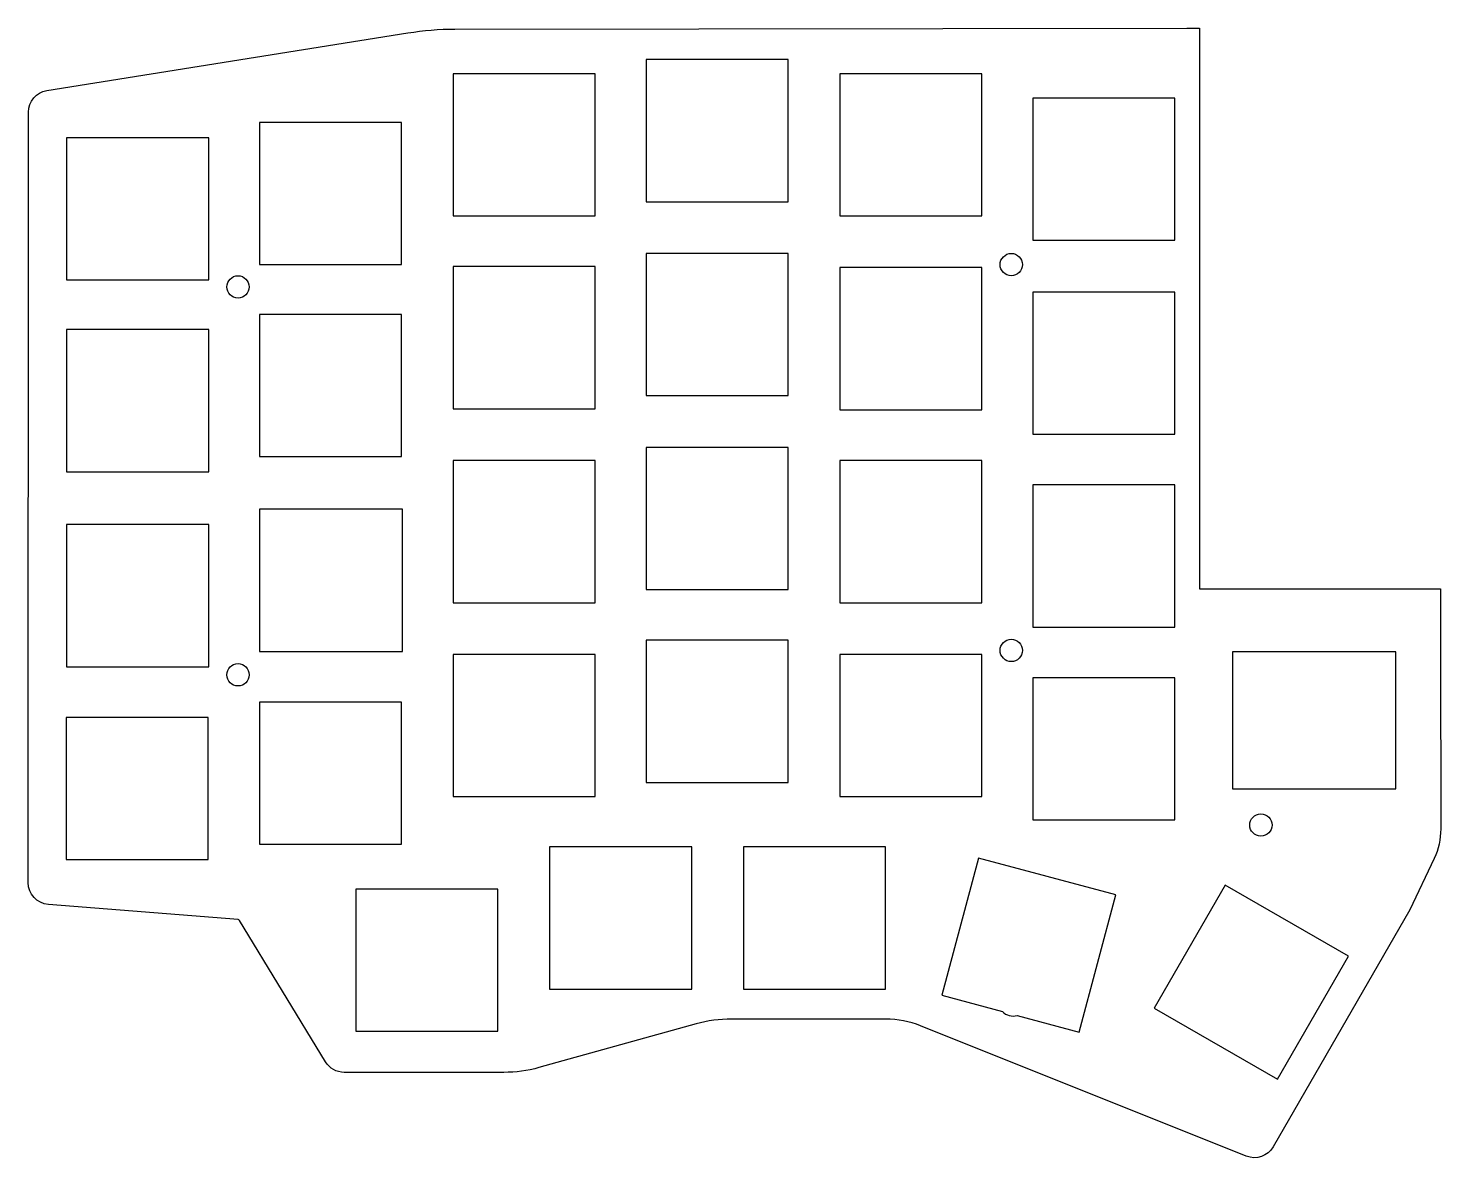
# Model space of a CAD drawing. Header units: millimetres. Extents: x 8 to 147, y 8 to 119.
import ezdxf

# ---------------------------------------------------------------- set-up
doc = ezdxf.new("R2010")
doc.units = ezdxf.units.MM
doc.layers.get('0').update_dxf_attribs({"linetype": 'CONTINUOUS'})

msp = doc.modelspace()

# ---------------------------------------------------------------- linework, layer by layer
for points in [[(123.42, 117.1), (123.42, 64.14), (147.17, 64.14), (147.16, 58.06), (147.19, 40.48, -0.110548), (146.55, 37.57), (144.16, 32.51), (130.69, 9.17, -0.372988), (128.02, 8.25), (95.94, 21.09, 0.095481), (92.51, 21.75), (77.3, 21.75, 0.067852), (73.82, 21.27), (58.33, 16.97, -0.067852), (54.86, 16.5), (39.13, 16.5, -0.261652), (37.3, 17.53), (28.81, 31.47, 0.240284), (28.69, 31.54), (9.98, 33.04, -0.390983), (8, 35.19), (8.03, 111.08, -0.367779), (9.83, 113.21), (45.41, 118.88, -0.040832), (50.04, 119.26), (122.18, 119.34), (123.42, 119.34), (123.42, 118.34)], [(101.65, 37.61), (98.03, 24.09), (104, 22.49, 0.269909), (105.46, 22.1), (111.55, 20.46), (115.18, 33.99)]]:
    msp.add_lwpolyline(points, format="xyb", close=True)
for points in [[(82.88, 102.25), (82.88, 116.25), (68.88, 116.25), (68.88, 102.25)], [(63.88, 100.86), (63.88, 114.86), (49.88, 114.86), (49.88, 100.86)], [(101.98, 114.86), (87.98, 114.86), (87.98, 100.86), (101.98, 100.86)], [(120.98, 98.46), (120.98, 112.46), (106.98, 112.46), (106.98, 98.46)], [(44.78, 96.06), (44.78, 110.06), (30.78, 110.06), (30.78, 96.06)], [(25.78, 94.55), (25.78, 108.56), (11.78, 108.56), (11.78, 94.55)], [(68.88, 83.16), (82.88, 83.16), (82.88, 97.16), (68.88, 97.16)], [(63.88, 81.85), (63.88, 95.86), (49.88, 95.86), (49.88, 81.85)], [(87.98, 81.76), (101.98, 81.76), (101.98, 95.76), (87.98, 95.76)], [(106.98, 79.36), (120.98, 79.36), (120.98, 93.36), (106.98, 93.36)], [(44.78, 91.16), (30.78, 91.16), (30.78, 77.16), (44.78, 77.16)], [(11.78, 75.66), (25.78, 75.66), (25.78, 89.66), (11.78, 89.66)], [(68.88, 64.06), (82.88, 64.06), (82.88, 78.05), (68.88, 78.05)], [(63.88, 62.76), (63.88, 76.76), (49.88, 76.76), (49.88, 62.76)], [(87.98, 76.76), (87.98, 62.76), (101.98, 62.76), (101.98, 76.76)], [(120.98, 60.36), (120.98, 74.36), (106.98, 74.36), (106.98, 60.36)], [(30.78, 71.96), (30.78, 57.96), (44.87, 57.96), (44.87, 71.96)], [(25.78, 70.46), (11.78, 70.46), (11.78, 56.45), (25.78, 56.45)], [(82.88, 45.06), (82.88, 59.06), (68.88, 59.06), (68.88, 45.06)], [(49.88, 43.66), (63.88, 43.66), (63.88, 57.66), (49.88, 57.66)], [(101.98, 43.66), (101.98, 57.66), (87.98, 57.66), (87.98, 43.66)], [(126.67, 57.91), (126.67, 44.41), (142.77, 44.41), (142.77, 57.91)], [(120.98, 41.36), (120.98, 55.35), (106.98, 55.35), (106.98, 41.36)], [(30.78, 38.96), (44.78, 38.96), (44.78, 52.96), (30.78, 52.96)], [(25.73, 51.46), (11.73, 51.46), (11.73, 37.46), (25.73, 37.46)], [(73.38, 38.71), (59.38, 38.71), (59.38, 24.7), (73.38, 24.7)], [(92.48, 38.71), (78.48, 38.71), (78.48, 24.7), (92.48, 24.7)], [(118.96, 22.82), (131.09, 15.82), (138.09, 27.95), (125.96, 34.95)], [(40.28, 20.56), (54.28, 20.56), (54.28, 34.55), (40.28, 34.55)]]:
    msp.add_lwpolyline(points, close=True)
for centre in [(104.87, 96.06), (28.67, 93.86), (104.87, 58.06), (28.67, 55.66), (129.47, 40.86)]:
    msp.add_circle(centre, 1.1)

doc.saveas('drawing.dxf')
